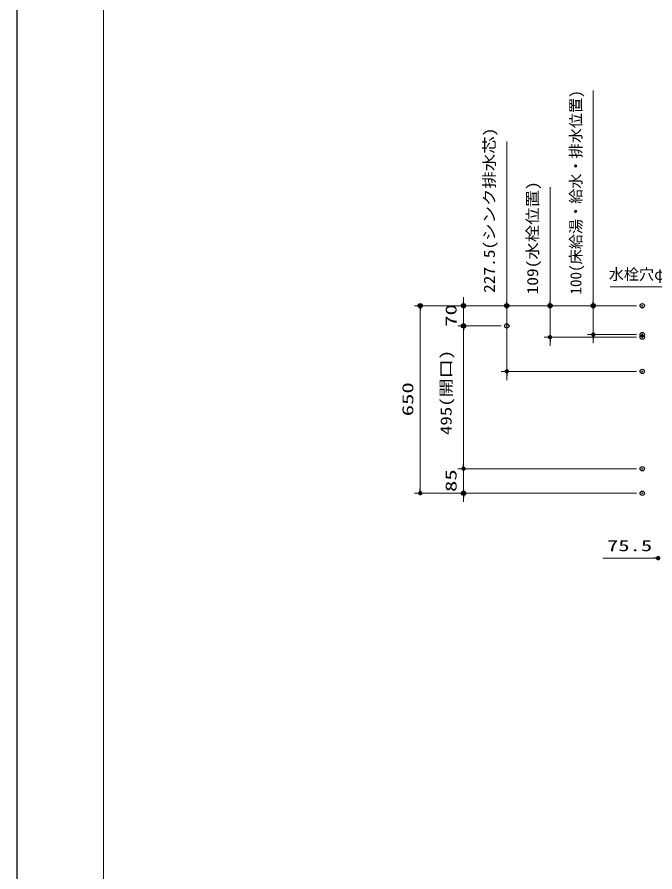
# Model space of a CAD drawing. Units: millimetres, scale not verified. Extents: x -9797 to 9797, y -4555 to 4555.
# Drawn here: x -9697 to -7485, y -328 to 2636 of the extents above; entities that cross this region are included whole.
import ezdxf
from ezdxf.enums import TextEntityAlignment as Align

# ---------------------------------------------------------------- set-up
doc = ezdxf.new("R2010")
doc.units = ezdxf.units.MM
doc.header["$LTSCALE"] = 30
doc.header["$PDMODE"] = 32
doc.header["$PDSIZE"] = 15
for name, color, linetype, lineweight in [('0-1_0', 7, 'Continuous', 25), ('0-3_寸法ﾚｲﾔｰ', 30, 'Continuous', 13), ('0-4_DEFPOINTS', 7, 'Continuous', 25), ('0-6_図面枠', 3, 'Continuous', 15)]:
    doc.layers.add(name, color=color, linetype=linetype, lineweight=lineweight)
doc.styles.add('ＭＳ ゴシック', font='')
doc.styles.get('ＭＳ ゴシック').set_extended_font_data('MS Gothic')

# ---------------------------------------------------------------- blocks, each defined once
blk = doc.blocks.new('_DOT')
at = {"layer": '0-1_0', "color": 30}
blk.add_line((-15, 0), (-30, 0), dxfattribs=at)
for points in [[(0, 0), (-15, 0), (-14.88, 1.88)], [(0, 0), (-14.88, -1.88), (-15, 0)], [(0, 0), (-14.88, 1.88), (-14.53, 3.73)], [(0, 0), (-14.53, -3.73), (-14.88, -1.88)], [(0, 0), (-14.53, 3.73), (-13.95, 5.52)], [(0, 0), (-13.95, -5.52), (-14.53, -3.73)], [(0, 0), (-13.95, 5.52), (-13.14, 7.23)], [(0, 0), (-13.14, -7.23), (-13.95, -5.52)], [(0, 0), (-13.14, 7.23), (-12.14, 8.82)], [(0, 0), (-12.14, -8.82), (-13.14, -7.23)], [(0, 0), (-12.14, 8.82), (-10.93, 10.27)], [(0, 0), (-10.93, -10.27), (-12.14, -8.82)], [(0, 0), (-10.93, 10.27), (-9.56, 11.56)], [(0, 0), (-9.56, -11.56), (-10.93, -10.27)], [(0, 0), (-9.56, 11.56), (-8.04, 12.66)], [(0, 0), (-8.04, -12.66), (-9.56, -11.56)], [(0, 0), (-8.04, 12.66), (-6.39, 13.57)], [(0, 0), (-6.39, -13.57), (-8.04, -12.66)], [(0, 0), (-6.39, 13.57), (-4.64, 14.27)], [(0, 0), (-4.64, -14.27), (-6.39, -13.57)], [(0, 0), (-4.64, 14.27), (-2.81, 14.73)], [(0, 0), (-2.81, -14.73), (-4.64, -14.27)], [(0, 0), (-2.81, 14.73), (-0.94, 14.97)], [(0, 0), (-0.94, -14.97), (-2.81, -14.73)], [(0, 0), (-0.94, 14.97), (0.94, 14.97)], [(0, 0), (0.94, -14.97), (-0.94, -14.97)], [(0, 0), (0.94, 14.97), (2.81, 14.73)], [(0, 0), (2.81, 14.73), (4.64, 14.27)], [(0, 0), (4.64, 14.27), (6.39, 13.57)], [(0, 0), (6.39, 13.57), (8.04, 12.66)], [(0, 0), (8.04, 12.66), (9.56, 11.56)], [(0, 0), (9.56, 11.56), (10.93, 10.27)], [(0, 0), (10.93, 10.27), (12.14, 8.82)], [(0, 0), (12.14, 8.82), (13.14, 7.23)], [(0, 0), (13.14, 7.23), (13.95, 5.52)], [(0, 0), (13.95, 5.52), (14.53, 3.73)], [(0, 0), (14.53, 3.73), (14.88, 1.88)], [(0, 0), (14.88, 1.88), (15, 0)], [(0, 0), (2.81, -14.73), (0.94, -14.97)], [(0, 0), (4.64, -14.27), (2.81, -14.73)], [(0, 0), (6.39, -13.57), (4.64, -14.27)], [(0, 0), (8.04, -12.66), (6.39, -13.57)], [(0, 0), (9.56, -11.56), (8.04, -12.66)], [(0, 0), (10.93, -10.27), (9.56, -11.56)], [(0, 0), (12.14, -8.82), (10.93, -10.27)], [(0, 0), (13.14, -7.23), (12.14, -8.82)], [(0, 0), (13.95, -5.52), (13.14, -7.23)], [(0, 0), (14.53, -3.73), (13.95, -5.52)], [(0, 0), (14.88, -1.88), (14.53, -3.73)], [(0, 0), (15, 0), (14.88, -1.88)]]:
    blk.add_solid(points, dxfattribs=at)

msp = doc.modelspace()

# ---------------------------------------------------------------- linework, layer by layer
at = {"layer": '0-3_寸法ﾚｲﾔｰ'}
for p, q in [((-7699.06, 1635), (-7699.06, 2381.57)), ((-7999.06, 1635), (-7999.06, 2204.43)), ((-7849.06, 1635), (-7849.06, 2046.29)), ((-8149.06, 1650), (-8149.06, 1665)), ((-7999.06, 1650), (-7999.06, 1665)), ((-7849.06, 1650), (-7849.06, 1665)), ((-7699.06, 1650), (-7699.06, 1665)), ((-7549.06, 1635), (-8319.06, 1635)), ((-7549.06, 1635), (-8169.06, 1635)), ((-8149.06, 1565), (-8149.06, 1635)), ((-7549.06, 1635), (-8019.06, 1635)), ((-7999.06, 1407.5), (-7999.06, 1635)), ((-7549.06, 1635), (-7869.06, 1635)), ((-7849.06, 1526), (-7849.06, 1635)), ((-7549.06, 1635), (-7719.06, 1635)), ((-7699.06, 1535), (-7699.06, 1635)), ((-8299.06, 1000), (-8299.06, 1620)), ((-8019.06, 1565), (-8169.06, 1565)), ((-8019.06, 1565), (-8169.06, 1565)), ((-8149.06, 1085), (-8149.06, 1550)), ((-8149.06, 1550), (-8149.06, 1535)), ((-7549.06, 1526), (-7869.06, 1526)), ((-7549.06, 1535), (-7719.06, 1535)), ((-7699.06, 1520), (-7699.06, 1505)), ((-7849.06, 1511), (-7849.06, 1496)), ((-7549.06, 1407.5), (-8019.06, 1407.5)), ((-7999.06, 1392.5), (-7999.06, 1377.5)), ((-8149.06, 1085), (-8149.06, 1100)), ((-7549.06, 1070), (-8169.06, 1070)), ((-7549.06, 1070), (-8169.06, 1070)), ((-8149.06, 1070), (-8149.06, 985)), ((-7549.06, 985), (-8319.06, 985)), ((-7549.06, 985), (-8169.06, 985)), ((-8149.06, 970), (-8149.06, 955)), ((-7474.06, 760), (-7665.97, 760)), ((-7489.06, 760), (-7504.06, 760))]:
    msp.add_line(p, q, dxfattribs=at)
msp.add_lwpolyline([(-7640.68, 1700.56), (-7347.94, 1700.56), (-7212.23, 1537.03)], dxfattribs=at)
at = {"layer": '0-4_DEFPOINTS'}
msp.add_line((-9697.23, -4455), (-9697.23, 4455), dxfattribs=at)
for p in [(-8299.06, 1635), (-8149.06, 1635), (-7999.06, 1635), (-7849.06, 1635), (-7699.06, 1635), (-7529.06, 1635), (-8149.06, 1565), (-7999.06, 1565), (-7529.06, 1535), (-7529.06, 1526), (-7529.06, 1407.5), (-7529.06, 1070), (-8149.06, 985), (-7529.06, 985)]:
    msp.add_point(p, dxfattribs=at)
at = {"layer": '0-6_図面枠'}
msp.add_lwpolyline([(-9397.23, -4155), (2602.77, -4155), (2602.77, 4155), (-9397.23, 4155)], close=True, dxfattribs=at)

# ---------------------------------------------------------------- block references
at = {"layer": '0-3_寸法ﾚｲﾔｰ', "xscale": 0.5, "yscale": 0.5}
for p, rotation in [((-8299.06, 1635), 90), ((-8149.06, 1635), 270), ((-7999.06, 1635), 270), ((-7849.06, 1635), 270), ((-7699.06, 1635), 270), ((-8149.06, 1565), 90), ((-8149.06, 1565), 90), ((-7699.06, 1535), 90), ((-7849.06, 1526), 90), ((-7999.06, 1407.5), 90), ((-8149.06, 1070), 270), ((-8149.06, 1070), 270), ((-8299.06, 985), 270), ((-8149.06, 985), 90)]:
    msp.add_blockref('_DOT', p, dxfattribs=dict(at, rotation=rotation))
msp.add_blockref('_DOT', (-7474.06, 760), dxfattribs=at)

# ---------------------------------------------------------------- texts
at = {"layer": '0-3_寸法ﾚｲﾔｰ', "style": 'ＭＳ ゴシック'}
msp.add_text('100(床給湯・給水・排水位置)', height=38.48, rotation=90, dxfattribs=at).set_placement((-7728.8, 1673.57), align=Align.BOTTOM_LEFT)
for s, height, width, p in [('227.5(シンク排水芯)', 38.48, 1.15, (-8028.8, 1679.29)), ('109(水栓位置)', 38.49, 1.15, (-7878.8, 1674.29)), ('70', 38.49, 1.5, (-8161.66, 1561.91)), ('495(開口)', 38.49, 1.25, (-8178.8, 1186.64)), ('650', 38.49, 1.5, (-8311.66, 1251.91)), ('85', 38.49, 1.5, (-8161.66, 989.41))]:
    msp.add_text(s, height=height, rotation=90, dxfattribs=dict(at, width=width)).set_placement(p, align=Align.BOTTOM_LEFT)
at = {"layer": '0-3_寸法ﾚｲﾔｰ', "color": 7, "style": 'ＭＳ ゴシック'}
msp.add_text('水栓穴φ36', height=38.48, dxfattribs=at).set_placement((-7645.41, 1713.16), align=Align.BOTTOM_LEFT)
at = {"layer": '0-3_寸法ﾚｲﾔｰ', "style": 'ＭＳ ゴシック', "width": 1.5}
msp.add_text('75.5', height=38.49, dxfattribs=at).set_placement((-7651.68, 772.6), align=Align.BOTTOM_LEFT)

doc.saveas('drawing.dxf')
